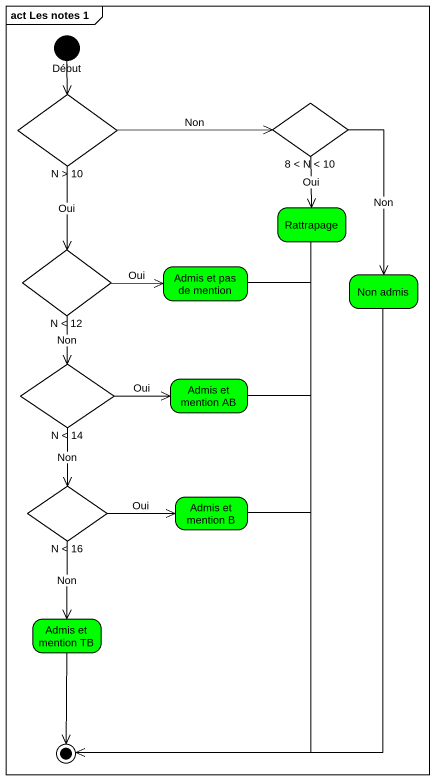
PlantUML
@startuml
mainframe act Les notes 1
hide empty description
state Début <<start>>
state "N > 10" as N_10 <<choice>> #FFFF00
state "8 < N < 10" as c8_N_10 <<choice>> #FFFF00
state Rattrapage #00FF00
state "N < 12" as N_12 <<choice>> #FFFF00
state "Admis et pas de mention" as Admis_et_pas_de_mention #00FF00
state "Non admis" as Non_admis #00FF00
state "N < 14" as N_14 <<choice>> #FFFF00
state "Admis et mention AB" as Admis_et_mention_AB #00FF00
state "N < 16" as N_16 <<choice>> #FFFF00
state "Admis et mention B" as Admis_et_mention_B #00FF00
state "Admis et mention TB" as Admis_et_mention_TB #00FF00
Début --> N_10
N_10 -right-> c8_N_10 : Non
N_10 --> N_12 : Oui
c8_N_10 --> Rattrapage : Oui
c8_N_10 --> Non_admis : Non
N_12 -right-> Admis_et_pas_de_mention : Oui
N_12 --> N_14 : Non
N_14 -right-> Admis_et_mention_AB : Oui
N_14 --> N_16 : Non
N_16 -right-> Admis_et_mention_B : Oui
N_16 --> Admis_et_mention_TB : Non
Rattrapage --> [*]
Admis_et_pas_de_mention --> [*]
Non_admis --> [*]
Admis_et_mention_AB --> [*]
Admis_et_mention_B --> [*]
Admis_et_mention_TB --> [*]
@enduml
